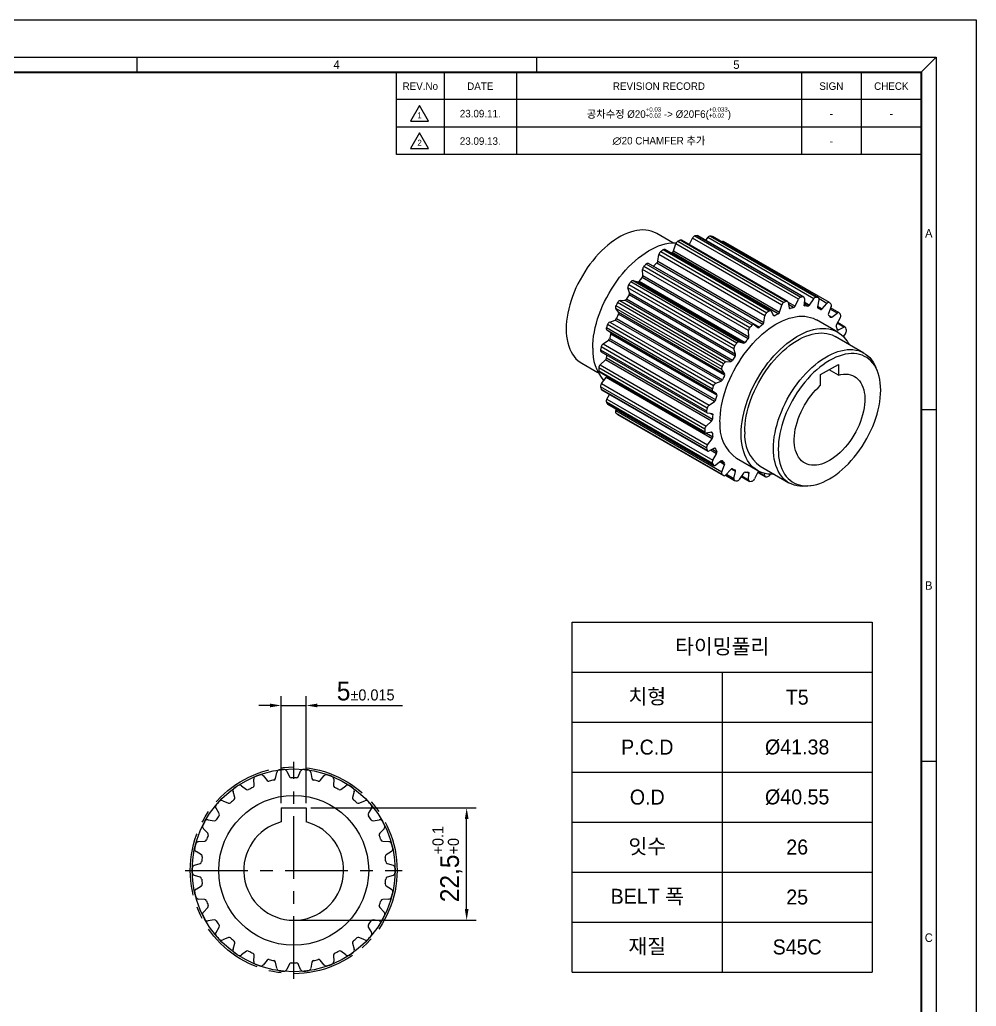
# Model space of a CAD drawing. Header units: inches. Extents: x 0 to 23821, y 0 to 11279.
# Drawn here: x 18572.6 to 18764, y 2018.6 to 2216.1 of the extents above; entities that cross this region are included whole.
import ezdxf

# ---------------------------------------------------------------- set-up
doc = ezdxf.new("R2010")
doc.units = ezdxf.units.IN
doc.header["$LTSCALE"] = 10
doc.header["$MEASUREMENT"] = 0
doc.linetypes.add('CENTER', pattern=[2, 1.25, -0.25, 0.25, -0.25])
doc.layers.get('Defpoints').update_dxf_attribs({"color": 8})
doc.layers.add('11', color=1, linetype='CENTER')
doc.styles.add('SCI', font='')
doc.styles.get('SCI').set_extended_font_data('Gulim')
doc.dimstyles.new('SCH', dxfattribs={"dimtxt": 2.5, "dimasz": 2, "dimexe": 1.25, "dimexo": 0.625, "dimtad": 1, "dimdec": 8, "dimtxsty": 'SCI', "dimcen": 2.5, "dimclrd": 4, "dimclre": 4, "dimclrt": 7, "dimadec": 8, "dimazin": 2, "dimtfac": 1, "dimtdec": 8, "dimtmove": 0, "dimatfit": 3, "dimfxl": 1, "dimarcsym": 0})

# ---------------------------------------------------------------- blocks, each defined once
blk = doc.blocks.new('A$C5b8731fd')
for p, q in [((0, 0), (-2.25, -3.9)), ((2.25, -3.9), (0, 0)), ((-2.25, -3.9), (2.25, -3.9))]:
    blk.add_line(p, q)
blk = doc.blocks.new('SECHANG REV')
at = {"color": 7}
blk.add_line((-52.5, 0), (-52.5, 5.5), dxfattribs=at)
at = {"color": 3}
for p, q in [((-43, 5.5), (-43, 0)), ((-28.5, 5.5), (-28.5, 0)), ((28.5, 5.5), (28.5, 0)), ((40.5, 5.5), (40.5, 0)), ((52.5, 5.5), (52.5, 0))]:
    blk.add_line(p, q, dxfattribs=at)
blk.add_line((52.5, 0), (-52.5, 0))
blk = doc.blocks.new('SECHANG A3')
at = {"color": 2}
for p, q in [((42, 289.5), (42, 286.5)), ((122, 289.5), (122, 286.5)), ((202, 289.5), (199, 286.5))]:
    blk.add_line(p, q, dxfattribs=at)
at = {"color": 3}
blk.add_line((94, 286.5), (199, 286.5), dxfattribs=at)
for p, q in [((199, 219), (202, 219)), ((202, 148.5), (199, 148.5))]:
    blk.add_line(p, q)
at = {"color": 1}
blk.add_lwpolyline([(-210, 297), (210, 297), (210, 0), (-210, 0)], close=True, dxfattribs=at)
at = {"color": 2}
blk.add_lwpolyline([(-198, 289.5), (202, 289.5), (202, 7.5), (-198, 7.5)], close=True, dxfattribs=at)
at = {"const_width": 0.4}
blk.add_lwpolyline([(-195, 286.5), (199, 286.5), (199, 10.5), (-195, 10.5)], close=True, dxfattribs=at)
blk.add_blockref('SECHANG REV', (146.5, 281))
at = {"color": 2, "char_height": 1.7, "attachment_point": 5, "style": 'SCI'}
for s, insert, width in [('4', (82, 288), 80), ('5', (162, 288), 80), ('A', (200.5, 254.25), 3), ('B', (200.5, 183.75), 3), ('C', (200.5, 113.25), 3)]:
    blk.add_mtext(s, dxfattribs=dict(at, insert=insert, width=width))
at = {"char_height": 1.5, "attachment_point": 5, "style": 'SCI'}
for s, insert, width in [('REV.No', (98.75, 283.7), 9.5), ('DATE', (110.75, 283.7), 14.5), ('REVISION RECORD', (146.5, 283.7), 57), ('SIGN', (181, 283.7), 12), ('CHECK', (193, 283.7), 12)]:
    blk.add_mtext(s, dxfattribs=dict(at, insert=insert, width=width))
blk = doc.blocks.new('A$C777D5B49')
for p, q in [((-12.39, 20.63), (-15.62, 22.49)), ((-8, 21.98), (13.22, 9.74)), ((13.65, 9.8), (-7.56, 22.04)), ((13.8, 9.77), (-7.42, 22.02)), ((-4.91, 21.97), (16.31, 9.72)), ((16.69, 9.64), (-4.52, 21.88)), ((16.75, 9.61), (-4.47, 21.86)), ((-12.26, 19), (-11.8, 20.4)), ((9.41, 8.15), (-11.8, 20.4)), ((-11.37, 20.93), (9.84, 8.68)), ((10.31, 8.89), (-10.9, 21.13)), ((10.55, 8.89), (-10.66, 21.13)), ((-9.12, 20.24), (-8.47, 21.56)), ((12.74, 9.31), (-8.47, 21.56)), ((-5.8, 21.08), (-5.4, 21.66)), ((15.81, 9.42), (-5.4, 21.66)), ((18.92, 8.65), (-2.29, 20.89)), ((-15.4, 16.92), (-15.19, 18.27)), ((6.03, 6.02), (-15.19, 18.27)), ((-14.83, 18.87), (6.38, 6.62)), ((6.85, 6.95), (-14.36, 19.2)), ((7.19, 7.01), (-14.02, 19.26)), ((8.69, 6.41), (-12.52, 18.66)), ((-12.26, 19), (8.96, 6.75)), ((-18.18, 15.91), (3.04, 3.67)), ((3.48, 4.11), (-17.74, 16.36)), ((3.92, 4.26), (-17.29, 16.5)), ((-16.31, 15.94), (-16.29, 15.96)), ((-16.29, 15.96), (4.93, 3.71)), ((5.6, 4.29), (-15.62, 16.54)), ((-15.4, 16.92), (5.81, 4.67)), ((2.77, 3.04), (-18.44, 15.28)), ((-18.39, 14.06), (-18.44, 15.28)), ((-18.39, 14.06), (2.82, 1.81)), ((-21.21, 12.25), (0, 0)), ((0.39, 0.53), (-20.83, 12.78)), ((-20.33, 13.04), (0.88, 0.8)), ((-20.33, 13.04), (-19.47, 12.78)), ((1.74, 0.54), (-19.47, 12.78)), ((-19.16, 12.94), (2.05, 0.69)), ((2.66, 1.41), (-18.55, 13.66)), ((-0.16, -0.63), (-21.37, 11.62)), ((-21.06, 10.59), (-21.37, 11.62)), ((0.06, -2.05), (-21.15, 10.2)), ((-21.06, 10.59), (0.15, -1.65)), ((-23.77, 8.07), (-2.55, -4.17)), ((-2.24, -3.59), (-23.45, 8.66)), ((-22.97, 9.06), (-21.98, 9.13)), ((-22.97, 9.06), (-1.76, -3.19)), ((-0.76, -3.11), (-21.98, 9.13)), ((-21.67, 9.37), (-0.46, -2.88)), ((8.96, 6.75), (9.41, 8.15)), ((10.65, 8.75), (12.06, 7.94)), ((10.67, 8.7), (10.88, 7.59)), ((11.77, 7.66), (10.75, 8.24)), ((12.06, 7.94), (12.74, 9.31)), ((13.92, 9.47), (13.87, 8.19)), ((14.64, 7.96), (13.88, 8.4)), ((13.89, 8.77), (14.95, 8.16)), ((13.9, 8.05), (14.03, 7.97)), ((14.95, 8.16), (15.81, 9.42)), ((16.85, 9.19), (16.54, 7.81)), ((16.57, 7.92), (17.46, 7.4)), ((18.45, 8.48), (16.87, 9.39)), ((17.46, 7.4), (18.45, 8.48)), ((-2.6, -4.76), (-23.81, 7.48)), ((-23.26, 6.72), (-23.81, 7.48)), ((-2.06, -5.9), (-23.28, 6.35)), ((-23.26, 6.72), (-2.05, -5.53)), ((5.81, 4.67), (6.03, 6.02)), ((7.28, 6.92), (7.74, 6.05)), ((7.65, 6.22), (8, 6.01)), ((10.88, 7.59), (11.09, 7.46)), ((17.15, 7.29), (16.54, 7.64)), ((16.6, 7.54), (16.63, 7.52)), ((19.29, 7.87), (18.74, 6.47)), ((18.8, 6.08), (19.43, 5.71)), ((20.5, 6.54), (19.09, 7.36)), ((20.87, 6.62), (19.18, 7.59)), ((19.43, 5.71), (20.5, 6.54)), ((-4.25, -8), (-25.47, 4.25)), ((-25.02, 4.75), (-23.95, 5.16)), ((-25.02, 4.75), (-3.81, -7.49)), ((-2.74, -7.09), (-23.95, 5.16)), ((-23.67, 5.47), (-2.45, -6.78)), ((3.95, 4.23), (4.63, 3.65)), ((20.59, 2.74), (16.35, 5.19)), ((21.09, 5.59), (20.33, 4.25)), ((21.85, 3.72), (20.48, 4.51)), ((22.12, 3.73), (20.55, 4.64)), ((-25.68, 3.64), (-4.47, -8.6)), ((-4.4, -9.12), (-25.61, 3.12)), ((-24.85, 2.66), (-25.61, 3.12)), ((-24.85, 2.66), (-3.64, -9.59)), ((-3.58, -9.9), (-24.79, 2.34)), ((2.82, 1.81), (2.77, 3.04)), ((20.49, 3.35), (20.76, 3.19)), ((20.76, 3.19), (21.85, 3.72)), ((22.15, 2.48), (21.7, 1.89)), ((-26.37, 0.38), (-25.28, 1.1)), ((-26.37, 0.38), (-5.15, -11.87)), ((-4.07, -11.15), (-25.28, 1.1)), ((-25.04, 1.46), (-3.82, -10.79)), ((0.88, 0.8), (1.74, 0.54)), ((25.84, -1.45), (20.09, 1.87)), ((-26.86, -0.8), (-5.65, -13.04)), ((-5.53, -12.45), (-26.75, -0.2)), ((-26.74, -1.19), (-5.53, -13.43)), ((0.15, -1.65), (-0.16, -0.63)), ((-30.62, -3.49), (-27.39, -5.36)), ((-26.93, -3.81), (-25.89, -2.82)), ((-26.93, -3.81), (-5.71, -16.06)), ((-4.68, -15.07), (-25.89, -2.82)), ((-25.7, -2.43), (-4.49, -14.68)), ((-1.76, -3.19), (-0.76, -3.11)), ((17.18, -5.77), (20.72, -3.73)), ((20.72, -3.73), (20.72, -5.86)), ((-6.01, -16.68), (-27.22, -4.44)), ((-27.22, -4.98), (-6.01, -17.22)), ((-27.1, -5.24), (-5.88, -17.49)), ((-2.05, -5.53), (-2.6, -4.76)), ((17.18, -7.91), (17.18, -5.77)), ((20.72, -5.86), (18.87, -4.8)), ((28.53, -5.04), (28.25, -4.35)), ((-26.67, -7.57), (-25.75, -6.37)), ((-26.67, -7.57), (-5.46, -19.81)), ((-4.53, -18.62), (-25.75, -6.37)), ((-3.81, -7.49), (-2.74, -7.09)), ((-5.65, -20.45), (-26.86, -8.2)), ((-26.75, -8.66), (-5.53, -20.91)), ((-26.64, -8.82), (-5.42, -21.07)), ((-25.61, -10.68), (-25.07, -9.73)), ((-3.64, -9.59), (-4.4, -9.12)), ((-4.47, -23.53), (-25.68, -11.28)), ((-25.61, -10.68), (-4.4, -22.92)), ((-25.47, -11.64), (-4.25, -23.88)), ((-25.39, -11.71), (-4.18, -23.95)), ((-5.15, -11.87), (-4.07, -11.15)), ((-23.81, -12.96), (-23.7, -12.68)), ((-23.81, -12.96), (-2.6, -25.21)), ((-2.55, -25.75), (-23.77, -13.5)), ((-23.45, -13.73), (-2.24, -25.97)), ((-23.44, -13.73), (-23.45, -13.73)), ((-23.44, -13.73), (-2.23, -25.98)), ((-4.53, -13.59), (-5.46, -13.46)), ((-4.4, -13.84), (-4.94, -13.53)), ((-5.71, -16.06), (-4.68, -15.07)), ((-4.68, -17.31), (-5.71, -17.51)), ((-5.65, -17.5), (-4.4, -18.22)), ((-4.49, -17.47), (-4.75, -17.32)), ((-5.46, -19.81), (-4.53, -18.62)), ((-4.07, -20.52), (-5.15, -21.05)), ((-3.64, -21.59), (-4.84, -20.9)), ((-4.44, -20.7), (-3.58, -21.2)), ((-4.4, -22.92), (-3.64, -21.59)), ((-3.82, -20.6), (-4, -20.5)), ((-2.74, -23.05), (-3.81, -23.88)), ((-2.05, -23.81), (-3.01, -23.25)), ((-2.75, -23.06), (-2.06, -23.46)), ((-2.45, -23.03), (-2.54, -22.98)), ((0.35, -22.52), (4.59, -24.97)), ((-2.6, -25.21), (-2.05, -23.81)), ((-0.76, -24.74), (-1.76, -25.81)), ((0.15, -25.15), (-0.68, -24.67)), ((-0.16, -26.53), (0.15, -25.15)), ((1.74, -25.5), (0.88, -26.75)), ((2.82, -25.53), (2.44, -25.31)), ((2.77, -26.81), (2.82, -25.53)), ((4.63, -25.27), (3.95, -26.64)), ((4.6, -25.33), (6.14, -26.22)), ((4.65, -25.24), (6.03, -26.04)), ((5.09, -24.11), (10.84, -27.43)), ((6.03, -26.04), (5.93, -25.52)), ((-1.86, -25.91), (-0.05, -26.95)), ((-1.63, -25.68), (-0.16, -26.53)), ((1.28, -26.17), (2.89, -27.11)), ((1.39, -26.01), (2.77, -26.81)), ((14.56, -28.06), (15.3, -27.96))]:
    blk.add_line(p, q)
at = {"flags": 128}
for points in [[(-15.62, 22.49), (-15.74, 22.55), (-16.22, 22.78), (-16.73, 22.96), (-17.26, 23.09), (-17.82, 23.17), (-18.39, 23.19), (-18.99, 23.16), (-19.59, 23.08), (-20.22, 22.95), (-20.85, 22.77), (-21.49, 22.54), (-22.14, 22.26), (-22.79, 21.93), (-23.45, 21.55), (-24.1, 21.13), (-24.75, 20.66), (-25.39, 20.15), (-26.02, 19.6), (-26.65, 19.01), (-27.25, 18.39), (-27.85, 17.73), (-28.42, 17.04), (-28.98, 16.33), (-29.51, 15.58), (-30.02, 14.81), (-30.5, 14.03), (-30.96, 13.22), (-31.38, 12.41), (-31.78, 11.58), (-32.14, 10.74), (-32.46, 9.9), (-32.76, 9.05), (-33.01, 8.21), (-33.23, 7.38), (-33.41, 6.55), (-33.55, 5.73), (-33.65, 4.93), (-33.71, 4.14), (-33.73, 3.37), (-33.71, 2.63), (-33.65, 1.92), (-33.55, 1.23), (-33.41, 0.57), (-33.23, -0.05), (-33.01, -0.64), (-32.76, -1.18), (-32.46, -1.69), (-32.14, -2.16), (-31.78, -2.58), (-31.38, -2.95), (-30.96, -3.28), (-30.62, -3.49)], [(-4.52, 21.88), (-4.47, 21.86), (-4.47, 21.86)], [(-28.42, -0.5), (-28.4, 0.29), (-28.34, 1.1), (-28.24, 1.93), (-28.1, 2.78), (-27.92, 3.64), (-27.7, 4.5), (-27.45, 5.37), (-27.15, 6.25), (-26.82, 7.12), (-26.46, 7.99), (-26.06, 8.85), (-25.63, 9.7), (-25.17, 10.54), (-24.68, 11.37), (-24.16, 12.17), (-23.62, 12.95), (-23.06, 13.71), (-22.47, 14.44), (-21.87, 15.14), (-21.24, 15.8), (-20.61, 16.43), (-19.96, 17.03), (-19.3, 17.58), (-18.63, 18.1), (-17.96, 18.57), (-17.28, 18.99), (-16.6, 19.37), (-15.93, 19.7), (-15.26, 19.99), (-14.59, 20.22), (-13.94, 20.4), (-13.29, 20.53), (-12.66, 20.61), (-12.05, 20.63), (-11.69, 20.62)], [(13.92, 9.47), (13.92, 9.55), (13.91, 9.62), (13.89, 9.67), (13.85, 9.72), (13.81, 9.76), (13.77, 9.79), (13.71, 9.8), (13.65, 9.8)], [(14.03, 7.97), (13.99, 7.98), (13.96, 7.99), (13.93, 8.01), (13.91, 8.03), (13.89, 8.06), (13.88, 8.1), (13.87, 8.14), (13.87, 8.19)], [(16.85, 9.19), (16.87, 9.27), (16.87, 9.35), (16.86, 9.42), (16.85, 9.49), (16.82, 9.54), (16.79, 9.58), (16.74, 9.62), (16.69, 9.64)], [(-2.97, -15.2), (-2.95, -14.41), (-2.89, -13.59), (-2.79, -12.76), (-2.64, -11.92), (-2.46, -11.06), (-2.25, -10.19), (-1.99, -9.32), (-1.7, -8.45), (-1.37, -7.57), (-1, -6.7), (-0.6, -5.84), (-0.17, -4.99), (0.29, -4.15), (0.78, -3.33), (1.29, -2.53), (1.83, -1.74), (2.4, -0.99), (2.98, -0.26), (3.59, 0.44), (4.21, 1.11), (4.85, 1.74), (5.5, 2.33), (6.16, 2.89), (6.83, 3.4), (7.5, 3.87), (8.18, 4.3), (8.85, 4.68), (9.53, 5.01), (10.2, 5.29), (10.86, 5.52), (11.52, 5.7), (12.16, 5.83), (12.79, 5.91), (13.41, 5.94), (14, 5.91), (14.58, 5.83), (15.13, 5.7), (15.66, 5.52), (16.16, 5.29), (16.35, 5.19)], [(7.28, 6.92), (7.25, 6.97), (7.2, 7), (7.16, 7.03), (7.1, 7.04), (7.04, 7.04), (6.98, 7.02), (6.91, 6.99), (6.85, 6.95)], [(8, 6.01), (7.96, 5.99), (7.92, 5.98), (7.88, 5.97), (7.84, 5.97), (7.81, 5.98), (7.78, 6), (7.76, 6.02), (7.74, 6.05)], [(20.95, 6.55), (20.91, 6.59), (20.87, 6.62), (20.81, 6.64), (20.76, 6.65), (20.7, 6.64), (20.63, 6.62), (20.57, 6.58), (20.5, 6.54)], [(3.95, 4.23), (3.91, 4.26), (3.85, 4.28), (3.8, 4.28), (3.73, 4.27), (3.67, 4.25), (3.6, 4.22), (3.54, 4.17), (3.48, 4.11)], [(19.43, 5.71), (19.39, 5.68), (19.35, 5.66), (19.31, 5.65), (19.27, 5.64), (19.23, 5.64), (19.2, 5.65), (19.17, 5.67), (19.15, 5.69)], [(1.28, -17.65), (1.3, -16.86), (1.36, -16.04), (1.46, -15.21), (1.6, -14.36), (1.78, -13.51), (2, -12.64), (2.25, -11.77), (2.55, -10.9), (2.88, -10.02), (3.24, -9.15), (3.64, -8.29), (4.07, -7.44), (4.53, -6.6), (5.02, -5.78), (5.53, -4.97), (6.08, -4.19), (6.64, -3.44), (7.23, -2.71), (7.83, -2.01), (8.46, -1.34), (9.09, -0.71), (9.74, -0.12), (10.4, 0.44), (11.07, 0.95), (11.74, 1.42), (12.42, 1.85), (13.1, 2.23), (13.77, 2.56), (14.44, 2.84), (15.11, 3.07), (15.76, 3.26), (16.41, 3.39), (17.04, 3.46), (17.65, 3.49), (18.25, 3.46), (18.82, 3.38), (19.38, 3.25), (19.9, 3.07), (20.41, 2.84), (20.88, 2.56), (21.33, 2.23), (21.74, 1.85), (22.12, 1.42), (22.47, 0.95), (22.78, 0.44), (22.87, 0.27)], [(1.98, -17.24), (2, -16.47), (2.06, -15.69), (2.16, -14.89), (2.3, -14.07), (2.48, -13.24), (2.7, -12.4), (2.95, -11.56), (3.24, -10.72), (3.57, -9.88), (3.93, -9.04), (4.33, -8.21), (4.75, -7.39), (5.21, -6.59), (5.69, -5.8), (6.2, -5.03), (6.73, -4.29), (7.29, -3.57), (7.86, -2.88), (8.45, -2.22), (9.06, -1.6), (9.69, -1.01), (10.32, -0.46), (10.96, 0.05), (11.61, 0.51), (12.26, 0.94), (12.92, 1.31), (13.57, 1.64), (14.22, 1.93), (14.86, 2.16), (15.49, 2.34), (16.11, 2.47), (16.72, 2.55), (17.32, 2.58), (17.89, 2.55), (18.45, 2.48), (18.98, 2.35), (19.49, 2.17), (19.97, 1.94), (20.09, 1.87)], [(7.73, -20.56), (7.75, -19.79), (7.81, -19.01), (7.91, -18.21), (8.05, -17.39), (8.23, -16.56), (8.45, -15.72), (8.7, -14.88), (9, -14.04), (9.32, -13.2), (9.68, -12.36), (10.08, -11.53), (10.5, -10.71), (10.96, -9.91), (11.44, -9.12), (11.95, -8.35), (12.48, -7.61), (13.04, -6.89), (13.61, -6.2), (14.21, -5.54), (14.82, -4.92), (15.44, -4.33), (16.07, -3.78), (16.71, -3.27), (17.36, -2.81), (18.01, -2.38), (18.67, -2.01), (19.32, -1.68), (19.97, -1.39), (20.61, -1.16), (21.24, -0.98), (21.87, -0.85), (22.47, -0.77), (23.07, -0.74), (23.64, -0.77), (24.2, -0.85), (24.73, -0.97), (25.24, -1.15), (25.72, -1.38), (26.18, -1.66), (26.6, -1.99), (27, -2.36), (27.36, -2.78), (27.68, -3.25), (27.98, -3.76), (28.23, -4.3), (28.25, -4.35)], [(8.7, -20.71), (8.72, -21.44), (8.78, -22.15), (8.88, -22.82), (9.02, -23.47), (9.2, -24.08), (9.42, -24.65), (9.68, -25.19), (9.97, -25.68), (10.3, -26.13), (10.66, -26.54), (11.05, -26.9), (11.48, -27.21), (11.93, -27.47), (12.42, -27.69), (12.93, -27.85), (13.46, -27.96), (14.01, -28.02), (14.59, -28.02), (15.18, -27.98), (15.78, -27.88), (16.4, -27.73), (17.03, -27.53), (17.67, -27.28), (18.31, -26.98), (18.95, -26.63), (19.6, -26.24), (20.24, -25.8), (20.87, -25.31), (21.5, -24.79), (22.12, -24.22), (22.73, -23.62), (23.32, -22.98), (23.89, -22.31), (24.45, -21.62), (24.98, -20.89), (25.49, -20.14), (25.97, -19.37), (26.43, -18.58), (26.85, -17.78), (27.25, -16.96), (27.61, -16.14), (27.94, -15.31), (28.23, -14.48), (28.49, -13.65), (28.7, -12.82), (28.88, -12), (29.02, -11.2), (29.12, -10.4), (29.19, -9.63), (29.21, -8.87), (29.19, -8.14), (29.12, -7.43), (29.02, -6.76), (28.88, -6.11), (28.7, -5.5), (28.49, -4.93), (28.23, -4.39), (27.94, -3.9), (27.61, -3.45), (27.25, -3.04), (26.85, -2.68), (26.43, -2.37), (25.97, -2.11), (25.49, -1.9), (24.98, -1.73), (24.45, -1.62), (23.89, -1.56), (23.32, -1.56), (22.73, -1.6), (22.12, -1.7), (21.5, -1.85), (20.87, -2.05), (20.24, -2.3), (19.6, -2.6), (18.95, -2.95), (18.31, -3.35), (17.67, -3.79), (17.03, -4.27), (16.4, -4.79), (15.78, -5.36), (15.18, -5.96), (14.59, -6.6), (14.01, -7.27), (13.46, -7.97), (12.93, -8.69), (12.42, -9.44), (11.93, -10.21), (11.48, -11), (11.05, -11.8), (10.66, -12.62), (10.3, -13.44), (9.97, -14.27), (9.68, -15.11), (9.42, -15.94), (9.2, -16.76), (9.02, -17.58), (8.88, -18.39), (8.78, -19.18), (8.72, -19.95), (8.7, -20.71)], [(20.72, -5.86), (21.24, -5.74), (21.74, -5.68), (22.22, -5.66), (22.69, -5.7), (23.13, -5.79), (23.56, -5.94), (23.95, -6.13), (24.32, -6.37), (24.65, -6.67), (24.95, -7.01), (25.22, -7.39), (25.45, -7.82), (25.64, -8.28), (25.8, -8.79), (25.91, -9.33), (25.99, -9.9), (26.02, -10.5), (26.01, -11.12), (25.97, -11.77), (25.88, -12.43), (25.75, -13.11), (25.58, -13.8), (25.38, -14.49), (25.14, -15.18), (24.86, -15.87), (24.55, -16.56), (24.2, -17.23), (23.83, -17.9), (23.42, -18.54), (22.99, -19.16), (22.54, -19.76), (22.07, -20.32), (21.58, -20.86), (21.07, -21.36), (20.55, -21.82), (20.02, -22.24), (19.49, -22.62), (18.95, -22.96), (18.42, -23.24), (17.88, -23.48), (17.35, -23.67), (16.84, -23.8), (16.33, -23.89), (15.84, -23.92), (15.36, -23.9), (14.91, -23.82), (14.48, -23.7), (14.08, -23.52), (13.71, -23.29), (13.36, -23.02), (13.05, -22.69), (12.77, -22.32), (12.53, -21.91), (12.32, -21.45), (12.15, -20.96), (12.03, -20.43), (11.94, -19.87), (11.89, -19.28), (11.88, -18.66), (11.92, -18.02), (11.99, -17.36), (12.11, -16.69), (12.26, -16.01), (12.46, -15.32), (12.69, -14.62), (12.95, -13.93), (13.26, -13.24), (13.59, -12.56), (13.96, -11.9), (14.35, -11.25), (14.77, -10.62), (15.22, -10.02), (15.68, -9.44), (16.17, -8.89), (16.67, -8.38), (17.18, -7.91)], [(-25.39, -11.71), (-25.43, -11.68), (-25.47, -11.64)], [(-5.65, -13.04), (-5.65, -13.12), (-5.65, -13.2), (-5.64, -13.27), (-5.62, -13.33), (-5.59, -13.38), (-5.56, -13.42), (-5.51, -13.44), (-5.46, -13.46)], [(-4.53, -13.59), (-4.5, -13.6), (-4.47, -13.61), (-4.45, -13.64), (-4.43, -13.67), (-4.41, -13.7), (-4.4, -13.74), (-4.4, -13.79), (-4.4, -13.84)], [(-6.01, -17.22), (-6, -17.3), (-5.98, -17.36), (-5.96, -17.41), (-5.92, -17.46), (-5.88, -17.49), (-5.83, -17.51), (-5.77, -17.52), (-5.71, -17.51)], [(7.87, -25.71), (7.83, -25.72), (7.23, -25.72), (6.64, -25.66), (6.08, -25.56), (5.53, -25.4), (5.02, -25.2), (4.53, -24.94), (4.07, -24.63), (3.64, -24.28), (3.24, -23.87), (2.88, -23.42), (2.55, -22.93), (2.25, -22.4), (2, -21.82), (1.78, -21.21), (1.6, -20.56), (1.46, -19.88), (1.36, -19.16), (1.3, -18.42), (1.28, -17.65)], [(14.56, -28.06), (14.21, -28.1), (13.61, -28.13), (13.04, -28.11), (12.48, -28.03), (11.95, -27.9), (11.44, -27.72), (10.96, -27.49), (10.5, -27.21), (10.08, -26.89), (9.68, -26.51), (9.32, -26.09), (9, -25.63), (8.7, -25.12), (8.45, -24.57), (8.23, -23.99), (8.05, -23.36), (7.91, -22.71), (7.81, -22.02), (7.75, -21.3), (7.73, -20.56)], [(-2.74, -23.05), (-2.7, -23.02), (-2.66, -23), (-2.62, -22.98), (-2.58, -22.98), (-2.54, -22.98), (-2.51, -22.99), (-2.48, -23), (-2.45, -23.03)], [(-4.25, -23.88), (-4.22, -23.93), (-4.17, -23.96), (-4.12, -23.98), (-4.07, -23.98), (-4, -23.97), (-3.94, -23.95), (-3.88, -23.92), (-3.81, -23.88)], [(2.66, -25.31), (2.7, -25.31), (2.73, -25.32), (2.76, -25.34), (2.78, -25.37), (2.8, -25.4), (2.81, -25.44), (2.82, -25.48), (2.82, -25.53)], [(-0.16, -26.53), (-0.17, -26.61), (-0.18, -26.69), (-0.17, -26.76), (-0.15, -26.82), (-0.13, -26.88), (-0.09, -26.92), (-0.05, -26.95), (0, -26.97)], [(2.77, -26.81), (2.77, -26.88), (2.78, -26.95), (2.81, -27.01), (2.84, -27.06), (2.88, -27.1), (2.92, -27.12), (2.98, -27.13), (3.04, -27.13)]]:
    blk.add_lwpolyline(points, dxfattribs=at)
for centre, radius, start, end in [((-7.78, 21.27), 0.748, 106.7611, 157.2778), ((-6.33, 11.66), 10.46, 96.7195, 99.1462), ((-7.53, 21.82), 0.227, 60.9334, 98.358), ((-4.9, 21.4), 0.565, 90.7815, 152.3075), ((-6.31, 14.66), 7.44, 76.081, 79.127), ((-10.94, 20.14), 0.898, 118.6577, 163.156), ((-4.81, 6.55), 15.81, 112.6877, 114.5304), ((-10.78, 20.9), 0.263, 62.7887, 117.5972), ((-2.42, 20.58), 0.336, 67.62, 135.3049), ((-14.24, 18.1), 0.964, 127.8653, 170.2323), ((-1.38, 0.61), 22.67, 124.935, 126.3838), ((-14.15, 18.96), 0.327, 67.2931, 131.8098), ((-4.49, 3.97), 16.74, 118.6515, 119.5685), ((-12.85, 19.18), 0.616, 301.7508, 342.7432), ((-17.52, 15.26), 0.923, 135.2821, 178.948), ((2.99, -4.5), 29.41, 134.8239, 136.0421), ((-17.42, 16.14), 0.387, 70.6768, 144.7671), ((-0.61, -1.56), 23.51, 129.6791, 131.8377), ((-16.04, 17.03), 0.649, 310.568, 350.1), ((-19, 14.07), 0.61, 317.8162, 359.0781), ((-20.6, 11.75), 0.789, 141.4191, 190.0953), ((6.49, -7.5), 34.02, 143.4073, 144.5128), ((-20.37, 12.53), 0.518, 85.7077, 151.0929), ((-19.44, 13.11), 0.328, 264.6191, 328.1187), ((3.15, -5.3), 28.82, 138.8581, 140.7426), ((5.26, -6.88), 31.45, 147.1109, 148.8886), ((-21.57, 10.5), 0.512, 323.969, 10.53), ((-23.26, 7.74), 0.609, 146.5731, 204.9504), ((7.32, -8.08), 35.03, 151.4582, 152.5423), ((-22.81, 8.37), 0.701, 103.0356, 155.9011), ((-22.07, 9.57), 0.451, 282.4133, 333.2725), ((10.27, 7.89), 0.898, 118.6577, 163.156), ((16.41, -5.7), 15.81, 112.6877, 114.5304), ((10.43, 8.68), 0.241, 6.1924, 119.4991), ((11.58, 8.15), 0.522, 290.5475, 336.5122), ((13.43, 9.02), 0.748, 106.7611, 157.2778), ((14.88, -0.59), 10.46, 96.7195, 99.1462), ((14.11, 0.21), 7.76, 86.092, 90.6111), ((14.6, 8.35), 0.399, 275.6647, 331.0929), ((16.31, 9.16), 0.565, 90.7815, 152.3075), ((14.9, 2.42), 7.44, 76.081, 79.127), ((18.79, 8.26), 0.402, 69.1316, 147.5147), ((15.07, 2.99), 6.84, 52.4038, 55.6241), ((18.87, 8.11), 0.478, 330.0145, 39.2518), ((4.44, -6.5), 30.55, 155.1336, 156.9462), ((-23.61, 6.55), 0.388, 329.3373, 25.7905), ((6.97, 5.86), 0.964, 127.8653, 170.2323), ((19.83, -11.63), 22.67, 124.935, 126.3838), ((16.94, -8.67), 17.18, 118.6673, 121.3274), ((8.37, 6.94), 0.616, 301.7508, 342.7432), ((11.03, 7.61), 0.157, 185.389, 292.5968), ((14.67, -3.53), 11.56, 104.5802, 108.0455), ((16.76, 7.72), 0.238, 157.1331, 236.9282), ((14.39, 1.8), 6.15, 63.3355, 68.6154), ((17.22, 7.56), 0.283, 255.4691, 325.9136), ((19.04, 6.31), 0.338, 151.456, 213.6675), ((14.02, 1.41), 6.68, 39.8892, 44.8829), ((13.7, 1.84), 8.64, 30.2621, 33.0183), ((20.55, 5.96), 0.657, 325.3, 20.6082), ((4.62, -6.93), 32.09, 159.6246, 160.774), ((-24.65, 3.97), 0.865, 115.8477, 161.5116), ((-24.2, 5.67), 0.566, 295.5741, 338.9922), ((24.21, -16.74), 29.41, 134.8239, 136.0421), ((20.61, -13.8), 23.51, 129.6791, 131.8377), ((5.18, 4.78), 0.649, 310.568, 350.1), ((20.71, 4), 0.461, 146.2799, 196.3292), ((-25.3, 3.43), 0.436, 151.2698, 225.138), ((0.54, -5.13), 26.41, 163.5675, 165.565), ((-25.04, 2.46), 0.275, 334.5559, 46.4882), ((3.69, 3.02), 0.923, 135.2821, 178.948), ((4.74, 3.85), 0.231, 240.8452, 322.2833), ((11.69, 0.04), 9.4, 20.0714, 24.0498), ((20.67, 3.32), 0.163, 200.5019, 305.1823), ((21.99, 3.52), 0.244, 13.0104, 125.1524), ((21.51, 3.01), 0.831, 319.9167, 6.876), ((9.78, 0.3), 12.87, 12.6254, 14.7389), ((-25.81, -0.4), 0.957, 125.6538, 168.2422), ((-25.66, 1.61), 0.638, 305.6561, 345.6483), ((27.7, -19.75), 34.02, 143.4073, 144.5128), ((0.84, 0.28), 0.518, 85.7077, 151.0929), ((1.77, 0.86), 0.328, 264.6191, 328.1187), ((24.37, -17.55), 28.82, 138.8581, 140.7426), ((2.21, 1.82), 0.61, 317.8162, 359.0781), ((-19.37, -1.03), 9.07, 176.6491, 220.9697), ((-26.51, -0.9), 0.369, 162.7747, 229.6677), ((-1.09, -5.39), 26.18, 168.582, 169.8987), ((-5.59, -4), 20.18, 173.7898, 175.5327), ((0.62, -0.49), 0.789, 141.4191, 190.0953), ((-0.35, -1.75), 0.512, 323.969, 10.53), ((-26.28, -4.49), 0.944, 133.4775, 176.4684), ((-26.34, -2.36), 0.641, 313.744, 353.6025), ((28.53, -20.32), 35.03, 151.4582, 152.5423), ((-1.6, -3.87), 0.701, 103.0356, 155.9011), ((-0.86, -2.67), 0.451, 282.4133, 333.2725), ((26.47, -19.13), 31.45, 147.1109, 148.8886), ((-8.08, -4.71), 19.14, 179.1889, 180.8111), ((-26.92, -5), 0.302, 175.8261, 234.1219), ((-2.04, -4.51), 0.609, 146.5731, 204.9504), ((25.66, -18.74), 30.55, 155.1336, 156.9462), ((-2.4, -5.7), 0.388, 329.3373, 25.7905), ((-26.03, -8.1), 0.831, 139.9167, 186.876), ((-26.26, -5.97), 0.648, 321.9346, 349.087), ((-3.43, -8.27), 0.865, 115.8477, 161.5116), ((-2.98, -6.58), 0.566, 295.5741, 338.9922), ((-14.3, -5.39), 12.87, 192.6254, 194.7389), ((-26.51, -8.61), 0.244, 191.701, 238.1759), ((-4.09, -8.81), 0.436, 151.2698, 225.138), ((25.83, -19.17), 32.09, 159.6246, 160.774), ((-3.83, -9.78), 0.275, 334.5559, 46.4882), ((-25.07, -11.05), 0.657, 145.3, 200.6082), ((-18.22, -6.93), 8.64, 210.2621, 213.0183), ((-4.44, -10.63), 0.638, 305.6561, 345.6483), ((21.75, -17.37), 26.41, 163.5675, 165.565), ((-23.4, -13.2), 0.478, 150.0145, 219.2518), ((-19.59, -8.08), 6.84, 232.4038, 235.6241), ((20.13, -17.63), 26.18, 168.582, 169.8987), ((-4.6, -12.65), 0.957, 125.6538, 168.2422), ((-5.12, -14.61), 0.641, 313.744, 353.6025), ((15.81, -16.27), 20.36, 173.1509, 175.5265), ((4.97, -16.02), 7.98, 174.0845, 234.6033), ((-5.06, -16.74), 0.944, 133.4775, 176.4684), ((13.13, -16.95), 19.14, 179.1889, 180.8111), ((-4.65, -17.46), 0.161, 356.4011, 101.7878), ((9.66, -16.27), 14.2, 184.8767, 187.8979), ((9.51, -17.97), 7.56, 174.4614, 234.2264), ((-4.98, -18.25), 0.575, 320.4927, 3.482), ((-4.82, -20.35), 0.831, 139.9167, 186.876), ((6.91, -17.63), 12.87, 192.6254, 194.7389), ((-5.29, -20.85), 0.244, 193.0104, 305.1524), ((-3.98, -20.65), 0.163, 20.5019, 125.1823), ((5, -17.37), 9.4, 200.0714, 204.0498), ((-4.02, -21.33), 0.461, 326.2799, 16.3292), ((-3.86, -23.3), 0.657, 145.3, 200.6082), ((2.99, -19.17), 8.64, 210.2621, 213.0183), ((2.67, -18.74), 6.68, 219.8892, 224.8829), ((-2.34, -23.65), 0.338, 331.456, 33.6675), ((-2.18, -25.44), 0.478, 150.0145, 219.2518), ((-0.53, -24.9), 0.283, 75.4691, 145.9136), ((2.3, -19.13), 6.15, 243.3355, 248.6154), ((-0.07, -25.05), 0.238, 337.1331, 56.9282), ((2.09, -25.69), 0.399, 95.6647, 151.0929), ((2.58, -17.55), 7.76, 266.092, 270.6111), ((5.21, -25.56), 0.642, 131.9779, 154.0328), ((1.62, -20.32), 6.84, 232.4038, 235.6241), ((-2.1, -25.6), 0.402, 249.1316, 327.5147), ((1.79, -19.75), 7.44, 256.081, 259.127), ((0.38, -26.49), 0.565, 270.7815, 332.3075), ((1.81, -16.74), 10.46, 276.7195, 279.1462), ((3.26, -26.36), 0.748, 286.7611, 337.2778), ((6.26, -26.01), 0.241, 186.1924, 299.4991), ((0.29, -11.64), 15.81, 292.6877, 294.5304), ((6.48, -25.3), 0.811, 297.4246, 329.1057)]:
    blk.add_arc(centre, radius, start, end)
blk = doc.blocks.new('A$C0BE45F5B')
for p, q in [((-1.39, 19.86), (-0.86, 18.72)), ((0.86, 18.72), (1.39, 19.86)), ((-7.94, 16.98), (-8, 18.23)), ((-6.1, 18.95), (-5.32, 17.97)), ((-3.64, 18.39), (-3.4, 19.61)), ((3.4, 19.61), (3.64, 18.39)), ((5.32, 17.97), (6.1, 18.95)), ((8, 18.23), (7.94, 16.98)), ((-10.46, 16.94), (-9.46, 16.18)), ((9.46, 16.18), (10.46, 16.94)), ((-14.21, 13.94), (-13.06, 13.44)), ((-11.77, 14.59), (-12.13, 15.79)), ((12.13, 15.79), (11.77, 14.59)), ((13.06, 13.44), (14.21, 13.94)), ((-14.92, 11.35), (-15.55, 12.43)), ((-2.5, 12.5), (-2.5, 9.68)), ((-2.5, 12.5), (2.5, 12.5)), ((2.5, 12.5), (2.5, 9.68)), ((15.55, 12.43), (14.92, 11.35)), ((-17.13, 10.14), (-15.9, 9.93)), ((15.9, 9.93), (17.13, 10.14)), ((-17.2, 7.45), (-18.07, 8.34)), ((18.07, 8.34), (17.2, 7.45)), ((-19.06, 5.74), (-17.81, 5.83)), ((17.81, 5.83), (19.06, 5.74)), ((-18.48, 3.11), (-19.55, 3.77)), ((19.55, 3.77), (18.48, 3.11)), ((-19.88, 1.01), (-18.69, 1.4)), ((18.69, 1.4), (19.88, 1.01)), ((-18.69, -1.4), (-19.88, -1.01)), ((19.88, -1.01), (18.69, -1.4)), ((-19.55, -3.77), (-18.48, -3.11)), ((18.48, -3.11), (19.55, -3.77)), ((-17.81, -5.83), (-19.06, -5.74)), ((19.06, -5.74), (17.81, -5.83)), ((-18.07, -8.34), (-17.2, -7.45)), ((17.2, -7.45), (18.07, -8.34)), ((-15.9, -9.93), (-17.13, -10.14)), ((-15.55, -12.43), (-14.92, -11.35)), ((14.92, -11.35), (15.55, -12.43)), ((17.13, -10.14), (15.9, -9.93)), ((-13.06, -13.44), (-14.21, -13.94)), ((14.21, -13.94), (13.06, -13.44)), ((-12.13, -15.79), (-11.77, -14.59)), ((11.77, -14.59), (12.13, -15.79)), ((-9.46, -16.18), (-10.46, -16.94)), ((-8, -18.23), (-7.94, -16.98)), ((7.94, -16.98), (8, -18.23)), ((10.46, -16.94), (9.46, -16.18)), ((-5.32, -17.97), (-6.1, -18.95)), ((-3.4, -19.61), (-3.64, -18.39)), ((-0.86, -18.72), (-1.39, -19.86)), ((1.39, -19.86), (0.86, -18.72)), ((3.64, -18.39), (3.4, -19.61)), ((6.1, -18.95), (5.32, -17.97))]:
    blk.add_line(p, q)
blk.add_circle((0, 0), 15)
for centre, radius, start, end in [((-2.81, 19.5), 0.6, 98.2113, 168.8462), ((0, 0), 20.3, 95.6348, 98.2113), ((-1.93, 19.6), 0.6, 25, 95.6348), ((1.93, 19.6), 0.6, 84.3652, 155), ((0, 0), 20.3, 81.7887, 84.3652), ((2.81, 19.5), 0.6, 11.1538, 81.7887), ((-7.4, 18.26), 0.6, 112.0575, 182.6923), ((0, 0), 20.3, 109.481, 112.0575), ((-6.57, 18.57), 0.6, 38.8462, 109.481), ((-5.01, 18.22), 0.4, 218.8462, 285.3596), ((0, 0), 18.5, 102.3327, 105.3596), ((-4.04, 18.46), 0.4, 282.3327, 348.8462), ((-0.5, 18.89), 0.4, 205, 271.5135), ((0, 0), 18.5, 88.4865, 91.5135), ((0.5, 18.89), 0.4, 268.4865, 335), ((4.04, 18.46), 0.4, 191.1538, 257.6673), ((0, 0), 18.5, 74.6404, 77.6673), ((5.01, 18.22), 0.4, 254.6404, 321.1538), ((6.57, 18.57), 0.6, 70.519, 141.1538), ((0, 0), 20.3, 67.9425, 70.519), ((7.4, 18.26), 0.6, 357.3077, 67.9425), ((-11.55, 15.96), 0.6, 125.9036, 196.5385), ((0, 0), 20.3, 123.3271, 125.9036), ((-10.82, 16.46), 0.6, 52.6923, 123.3271), ((-9.22, 16.5), 0.4, 232.6923, 299.2058), ((0, 0), 18.5, 116.1788, 119.2058), ((-8.34, 16.96), 0.4, 296.1788, 2.6923), ((8.34, 16.96), 0.4, 177.3077, 243.8211), ((0, 0), 18.5, 60.7942, 63.8212), ((9.22, 16.5), 0.4, 240.7942, 307.3077), ((10.82, 16.46), 0.6, 56.6729, 127.3077), ((0, 0), 20.3, 54.0964, 56.6729), ((11.55, 15.96), 0.6, 343.4615, 54.0964), ((-14.45, 13.39), 0.6, 66.5385, 137.1733), ((0, 0), 18.5, 130.025, 133.0519), ((-12.15, 14.47), 0.4, 310.025, 16.5385), ((12.15, 14.47), 0.4, 163.4615, 229.975), ((0, 0), 18.5, 46.9481, 49.975), ((14.45, 13.39), 0.6, 42.8267, 113.4615), ((-15.04, 12.73), 0.6, 139.7498, 210.3846), ((0, 0), 20.3, 137.1733, 139.7498), ((-12.9, 13.81), 0.4, 246.5385, 313.0519), ((12.9, 13.81), 0.4, 226.9481, 293.4615), ((0, 0), 20.3, 40.2502, 42.8267), ((15.04, 12.73), 0.6, 329.6154, 40.2502), ((-17.23, 9.54), 0.6, 80.3846, 151.0194), ((-15.83, 10.32), 0.4, 260.3846, 326.8981), ((0, 0), 18.5, 143.8711, 146.8981), ((-15.27, 11.14), 0.4, 323.8711, 30.3846), ((15.27, 11.14), 0.4, 149.6154, 216.1288), ((0, 0), 18.5, 33.1019, 36.1289), ((15.83, 10.32), 0.4, 213.1019, 279.6154), ((17.23, 9.54), 0.6, 28.9806, 99.6154), ((-17.64, 8.76), 0.6, 153.5959, 224.2308), ((0, 0), 20.3, 151.0194, 153.5959), ((0, 0), 10, 104.4775, 75.5225), ((0, 0), 20.3, 26.4041, 28.9806), ((17.64, 8.76), 0.6, 315.7692, 26.4041), ((-17.84, 6.23), 0.4, 274.2308, 340.7442), ((0, 0), 18.5, 157.7173, 160.7442), ((-17.49, 7.17), 0.4, 337.7173, 44.2308), ((17.49, 7.17), 0.4, 135.7692, 202.2827), ((0, 0), 18.5, 19.2558, 22.2827), ((17.84, 6.23), 0.4, 199.2558, 265.7692), ((-19.23, 4.28), 0.6, 167.4421, 238.0769), ((0, 0), 20.3, 164.8656, 167.4421), ((-19.02, 5.14), 0.6, 94.2308, 164.8656), ((19.02, 5.14), 0.6, 15.1344, 85.7692), ((19.23, 4.28), 0.6, 301.9231, 12.5579), ((0, 0), 20.3, 12.5579, 15.1344), ((-18.7, 2.77), 0.4, 351.5634, 58.0769), ((0, 0), 18.5, 171.5634, 174.5904), ((18.7, 2.77), 0.4, 121.9231, 188.4365), ((0, 0), 18.5, 5.4096, 8.4366), ((0, 0), 20.3, 178.7117, 181.2883), ((-19.7, 0.44), 0.6, 108.0769, 178.7117), ((-18.82, 1.78), 0.4, 288.0769, 354.5904), ((18.82, 1.78), 0.4, 185.4096, 251.9231), ((19.7, 0.44), 0.6, 1.2883, 71.9231), ((0, 0), 20.3, 358.7117, 1.2883), ((-19.7, -0.44), 0.6, 181.2883, 251.9231), ((-18.82, -1.78), 0.4, 5.4096, 71.9231), ((0, 0), 18.5, 185.4096, 188.4366), ((0, 0), 18.5, 351.5634, 354.5904), ((18.82, -1.78), 0.4, 108.0769, 174.5904), ((19.7, -0.44), 0.6, 288.0769, 358.7117), ((-19.23, -4.28), 0.6, 121.9231, 192.5579), ((-18.7, -2.77), 0.4, 301.9231, 8.4365), ((18.7, -2.77), 0.4, 171.5634, 238.0769), ((19.23, -4.28), 0.6, 347.4421, 58.0769), ((0, 0), 20.3, 192.5579, 195.1344), ((-19.02, -5.14), 0.6, 195.1344, 265.7692), ((-17.84, -6.23), 0.4, 19.2558, 85.7692), ((17.84, -6.23), 0.4, 94.2308, 160.7442), ((19.02, -5.14), 0.6, 274.2308, 344.8656), ((0, 0), 20.3, 344.8656, 347.4421), ((0, 0), 18.5, 199.2558, 202.2827), ((-17.49, -7.17), 0.4, 315.7692, 22.2827), ((17.49, -7.17), 0.4, 157.7173, 224.2308), ((0, 0), 18.5, 337.7173, 340.7442), ((-17.64, -8.76), 0.6, 135.7692, 206.4041), ((0, 0), 20.3, 206.4041, 208.9806), ((-17.23, -9.54), 0.6, 208.9806, 279.6154), ((17.23, -9.54), 0.6, 260.3846, 331.0194), ((0, 0), 20.3, 331.0194, 333.5959), ((17.64, -8.76), 0.6, 333.5959, 44.2308), ((-15.83, -10.32), 0.4, 33.1019, 99.6154), ((0, 0), 18.5, 213.1019, 216.1289), ((-15.27, -11.14), 0.4, 329.6154, 36.1288), ((15.27, -11.14), 0.4, 143.8711, 210.3846), ((0, 0), 18.5, 323.8711, 326.8981), ((15.83, -10.32), 0.4, 80.3846, 146.8981), ((-15.04, -12.73), 0.6, 149.6154, 220.2502), ((0, 0), 20.3, 220.2502, 222.8267), ((-14.45, -13.39), 0.6, 222.8267, 293.4615), ((-12.9, -13.81), 0.4, 46.9481, 113.4615), ((0, 0), 18.5, 226.9481, 229.975), ((0, 0), 18.5, 310.025, 313.0519), ((12.9, -13.81), 0.4, 66.5385, 133.0519), ((14.45, -13.39), 0.6, 246.5385, 317.1733), ((0, 0), 20.3, 317.1733, 319.7498), ((15.04, -12.73), 0.6, 319.7498, 30.3846), ((-11.55, -15.96), 0.6, 163.4615, 234.0964), ((-12.15, -14.47), 0.4, 343.4615, 49.975), ((12.15, -14.47), 0.4, 130.025, 196.5385), ((11.55, -15.96), 0.6, 305.9036, 16.5385), ((0, 0), 20.3, 234.0964, 236.6729), ((-10.82, -16.46), 0.6, 236.6729, 307.3077), ((-9.22, -16.5), 0.4, 60.7942, 127.3077), ((0, 0), 18.5, 240.7942, 243.8212), ((-8.34, -16.96), 0.4, 357.3077, 63.8211), ((8.34, -16.96), 0.4, 116.1788, 182.6923), ((0, 0), 18.5, 296.1788, 299.2058), ((9.22, -16.5), 0.4, 52.6923, 119.2058), ((10.82, -16.46), 0.6, 232.6923, 303.3271), ((0, 0), 20.3, 303.3271, 305.9036), ((-7.4, -18.26), 0.6, 177.3077, 247.9425), ((0, 0), 20.3, 247.9425, 250.519), ((-6.57, -18.57), 0.6, 250.519, 321.1538), ((-5.01, -18.22), 0.4, 74.6404, 141.1538), ((0, 0), 18.5, 254.6404, 257.6673), ((-4.04, -18.46), 0.4, 11.1538, 77.6673), ((-2.81, -19.5), 0.6, 191.1538, 261.7887), ((-0.5, -18.89), 0.4, 88.4865, 155), ((0, 0), 18.5, 268.4865, 271.5135), ((0.5, -18.89), 0.4, 25, 91.5135), ((2.81, -19.5), 0.6, 278.2113, 348.8462), ((4.04, -18.46), 0.4, 102.3327, 168.8462), ((0, 0), 18.5, 282.3327, 285.3596), ((5.01, -18.22), 0.4, 38.8462, 105.3596), ((6.57, -18.57), 0.6, 218.8462, 289.481), ((0, 0), 20.3, 289.481, 292.0575), ((7.4, -18.26), 0.6, 292.0575, 2.6923), ((0, 0), 20.3, 261.7887, 264.3652), ((-1.93, -19.6), 0.6, 264.3652, 335), ((1.93, -19.6), 0.6, 205, 275.6348), ((0, 0), 20.3, 275.6348, 278.2113)]:
    blk.add_arc(centre, radius, start, end)
at = {"layer": '11'}
for p, q in [((0, -21.69), (0, 21.69)), ((-21.69, 0), (21.69, 0))]:
    blk.add_line(p, q, dxfattribs=at)
blk.add_circle((0, 0), 20.69, dxfattribs=at)
blk = doc.blocks.new('*D661')
at = {"color": 4, "lineweight": -2, "transparency": 16777216}
for p, q in [((18624.92, 2059.29), (18624.92, 2080.73)), ((18629.92, 2059.29), (18629.92, 2080.73)), ((18622.67, 2078.86), (18620.42, 2078.86)), ((18624.92, 2078.86), (18629.92, 2078.86)), ((18632.17, 2078.86), (18649.22, 2078.86))]:
    blk.add_line(p, q, dxfattribs=at)
at = {"color": 4, "transparency": 16777216}
for points in [[(18622.67, 2079.23), (18622.67, 2078.48), (18624.92, 2078.86)], [(18632.17, 2079.23), (18632.17, 2078.48), (18629.92, 2078.86)]]:
    blk.add_solid(points, dxfattribs=at)
at = {"layer": 'Defpoints', "color": 0, "transparency": 16777216}
for p in [(18629.92, 2078.86), (18624.92, 2058.36), (18629.92, 2058.36)]:
    blk.add_point(p, dxfattribs=at)
at = {"color": 7, "transparency": 16777216, "insert": (18641.82, 2081.71), "char_height": 3.75, "attachment_point": 5, "style": 'SCI'}
blk.add_mtext('5{\\H0.59x;%%p0.015}', dxfattribs=at)
blk = doc.blocks.new('*D662')
at = {"color": 4, "lineweight": -2, "transparency": 16777216}
for p, q in [((18630.86, 2058.36), (18663.91, 2058.36)), ((18662.03, 2038.11), (18662.03, 2056.11)), ((18628.36, 2035.86), (18663.91, 2035.86))]:
    blk.add_line(p, q, dxfattribs=at)
at = {"color": 4, "transparency": 16777216}
for points in [[(18661.66, 2056.11), (18662.41, 2056.11), (18662.03, 2058.36)], [(18661.66, 2038.11), (18662.41, 2038.11), (18662.03, 2035.86)]]:
    blk.add_solid(points, dxfattribs=at)
at = {"layer": 'Defpoints', "color": 0, "transparency": 16777216}
for p in [(18629.92, 2058.36), (18662.03, 2058.36), (18627.42, 2035.86)]:
    blk.add_point(p, dxfattribs=at)
at = {"color": 7, "transparency": 16777216, "insert": (18658.18, 2047.11), "char_height": 3.75, "attachment_point": 5, "rotation": 90, "style": 'SCI'}
blk.add_mtext('22,5{\\H0.59x;\\S+0.1^ +0;}', dxfattribs=at)

msp = doc.modelspace()

# ---------------------------------------------------------------- linework, layer by layer
at = {"color": 3}
for p, q in [((18683.16754301, 2095.49957404), (18743.16754301, 2095.49957404)), ((18683.16754301, 2085.49957404), (18683.16754301, 2095.49957404)), ((18743.16754301, 2095.49957404), (18743.16754301, 2085.49957404)), ((18683.16754301, 2085.49957404), (18743.16754301, 2085.49957404)), ((18683.16754301, 2075.49957404), (18683.16754301, 2085.49957404)), ((18713.16754301, 2085.49957404), (18713.16754301, 2025.49957404)), ((18743.16754301, 2085.49957404), (18743.16754301, 2075.49957404)), ((18683.16754301, 2075.49957404), (18743.16754301, 2075.49957404)), ((18683.16754301, 2065.49957404), (18683.16754301, 2075.49957404)), ((18743.16754301, 2075.49957404), (18743.16754301, 2065.49957404)), ((18683.16754301, 2065.49957404), (18743.16754301, 2065.49957404)), ((18683.16754301, 2055.49957404), (18683.16754301, 2065.49957404)), ((18743.16754301, 2065.49957404), (18743.16754301, 2055.49957404)), ((18683.16754301, 2055.49957404), (18743.16754301, 2055.49957404)), ((18683.16754301, 2045.49957404), (18683.16754301, 2055.49957404)), ((18743.16754301, 2055.49957404), (18743.16754301, 2045.49957404)), ((18683.16754301, 2045.49957404), (18743.16754301, 2045.49957404)), ((18683.16754301, 2035.49957404), (18683.16754301, 2045.49957404)), ((18743.16754301, 2045.49957404), (18743.16754301, 2035.49957404)), ((18683.16754301, 2035.49957404), (18743.16754301, 2035.49957404)), ((18683.16754301, 2025.49957404), (18683.16754301, 2035.49957404)), ((18743.16754301, 2035.49957404), (18743.16754301, 2025.49957404)), ((18683.16754301, 2025.49957404), (18743.16754301, 2025.49957404))]:
    msp.add_line(p, q, dxfattribs=at)
msp.add_circle((18627.42211207, 2045.85736274), 20.3)

# ---------------------------------------------------------------- block references
for name, p in [('SECHANG A3', (18554, 1919.11632666)), ('SECHANG REV', (18700.5, 2194.61632666)), ('SECHANG REV', (18700.5, 2189.11632666)), ('A$C777D5B49', (18715.68089398, 2150.84764362)), ('A$C0BE45F5B', (18627.42211207, 2045.85736274))]:
    msp.add_blockref(name, p)
at = {"xscale": 0.7999999999999998, "yscale": 0.7999999999999998, "zscale": 0.7999999999999998}
for p in [(18652.6090383, 2198.94912677), (18652.6090383, 2193.44912677)]:
    msp.add_blockref('A$C5b8731fd', p, dxfattribs=at)

# ---------------------------------------------------------------- texts
at = {"attachment_point": 5, "style": 'SCI'}
for s, insert, char_height, width in [('23.09.11.', (18664.75, 2197.31632666), 1.5, 14.5), ('공차수정 Ø20{\\H0.59x;\\C7;\\S+0.03^ +0.02;} -> Ø20{\\C7;F6(\\H0.59x;\\S+0.033^ +0.02;\\H1.69492x;)}', (18700.5, 2197.31632666), 1.5, 57), ('{\\fGulim|b0|i0|c129|p50;1}', (18652.6090383, 2196.99889738), 1.2, 3.6030894832), ('-', (18735, 2197.31632666), 1.5, 12), ('-', (18747, 2197.31632666), 1.5, 12), ('2', (18652.6090383, 2191.49889738), 1.2, 3.6030894832), ('23.09.13.', (18664.75, 2191.81632666), 1.5, 14.5), ('{\\fISOCPEUR|b0|i0|c0|p50;∅}20 CHAMFER 추가', (18700.5, 2191.81632666), 1.5, 57), ('-', (18735, 2191.81632666), 1.5, 12)]:
    msp.add_mtext(s, dxfattribs=dict(at, insert=insert, char_height=char_height, width=width))
at = {"color": 2, "char_height": 3, "attachment_point": 5, "style": 'SCI'}
for s, insert, width in [('타이밍풀리', (18713.16754301, 2090.49957404), 60), ('치형', (18698.16754301, 2080.49957404), 30), ('T5', (18728.16754301, 2080.49957404), 30), ('P.C.D', (18698.16754301, 2070.49957404), 30), ('Ø41.38', (18728.16754301, 2070.49957404), 30), ('O.D', (18698.16754301, 2060.49957404), 30), ('Ø40.55', (18728.16754301, 2060.49957404), 30), ('잇수', (18698.16754301, 2050.49957404), 30), ('26', (18728.16754301, 2050.49957404), 30), ('BELT 폭', (18698.16754301, 2040.49957404), 30), ('25', (18728.16754301, 2040.49957404), 30), ('재질', (18698.16754301, 2030.49957404), 30), ('S45C', (18728.16754301, 2030.49957404), 30)]:
    msp.add_mtext(s, dxfattribs=dict(at, insert=insert, width=width))

# ---------------------------------------------------------------- dimensions: what is measured, and where the dimension line sits
dim = msp.add_linear_dim(base=(18629.9221120698, 2078.8551459491), p1=(18624.9221120698, 2058.3573627386), p2=(18629.9221120698, 2058.3573627386), text='<>{\\H0.59x;%%p0.015}', dimstyle='SCH', override={"dimscale": 1.5, "dimasz": 1.5})
dim.commit()
dim.dimension.update_dxf_attribs({"geometry": '*D661', "text_midpoint": (18641.8188747196, 2081.712586029)})
dim = msp.add_linear_dim(base=(18662.0329736271, 2058.3573627386), p1=(18627.4221120698, 2035.8573627386), p2=(18629.9221120698, 2058.3573627386), angle=90, text='<>{\\H0.59x;\\S+0.1^ +0;}', dimstyle='SCH', override={"dimscale": 1.5, "dimasz": 1.5})
dim.commit()
dim.dimension.update_dxf_attribs({"geometry": '*D662', "text_midpoint": (18658.1781716963, 2047.1073627386)})

doc.saveas('drawing.dxf')
